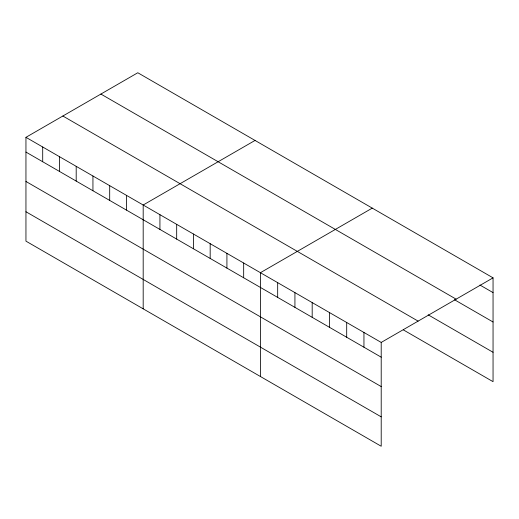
<?xml version="1.0" encoding="UTF-8"?>
<svg xmlns="http://www.w3.org/2000/svg" width="519" height="519" viewBox="0 0 519 519"><rect width="100%" height="100%" fill="white"/><g stroke="black" fill="none" stroke-linecap="round" stroke-linejoin="round"><path stroke-width="0.78" d="M25.95 137.327L381.206 342.43L381.206 446.249L25.95 241.147L25.95 137.327L137.795 72.751L493.05 277.853L493.05 381.673L403.321 329.87M255.03 140.435L143.186 205.011L143.186 308.831M372.266 208.119L260.415 272.696L260.415 376.515M381.206 342.43L493.05 277.853M479.939 285.035L493.05 292.606M100.887 94.062L456.143 299.165M454.397 299.684L493.05 321.994M428.169 314.825L493.05 352.284M62.857 116.016L418.113 321.118M25.95 152.073L381.206 357.176M25.95 181.468L381.206 386.571M25.95 211.752L381.206 416.854M363.949 332.465L363.949 347.217M346.692 322.507L346.692 337.253M329.435 312.542L329.435 327.294M312.185 302.577L312.185 317.33M294.928 292.619L294.928 307.365M277.671 282.654L277.671 297.406M243.671 263.023L243.671 277.775M226.92 253.356L226.92 268.102M210.176 243.683L210.176 258.436M193.425 234.017L193.425 248.763M176.681 224.351L176.681 239.097M159.93 214.678L159.93 229.43M126.435 195.339L126.435 210.091M109.691 185.672L109.691 200.418M92.94 175.999L92.94 190.752M76.196 166.333L76.196 181.079M59.445 156.667L59.445 171.413M42.701 146.994L42.701 161.746"/></g></svg>
